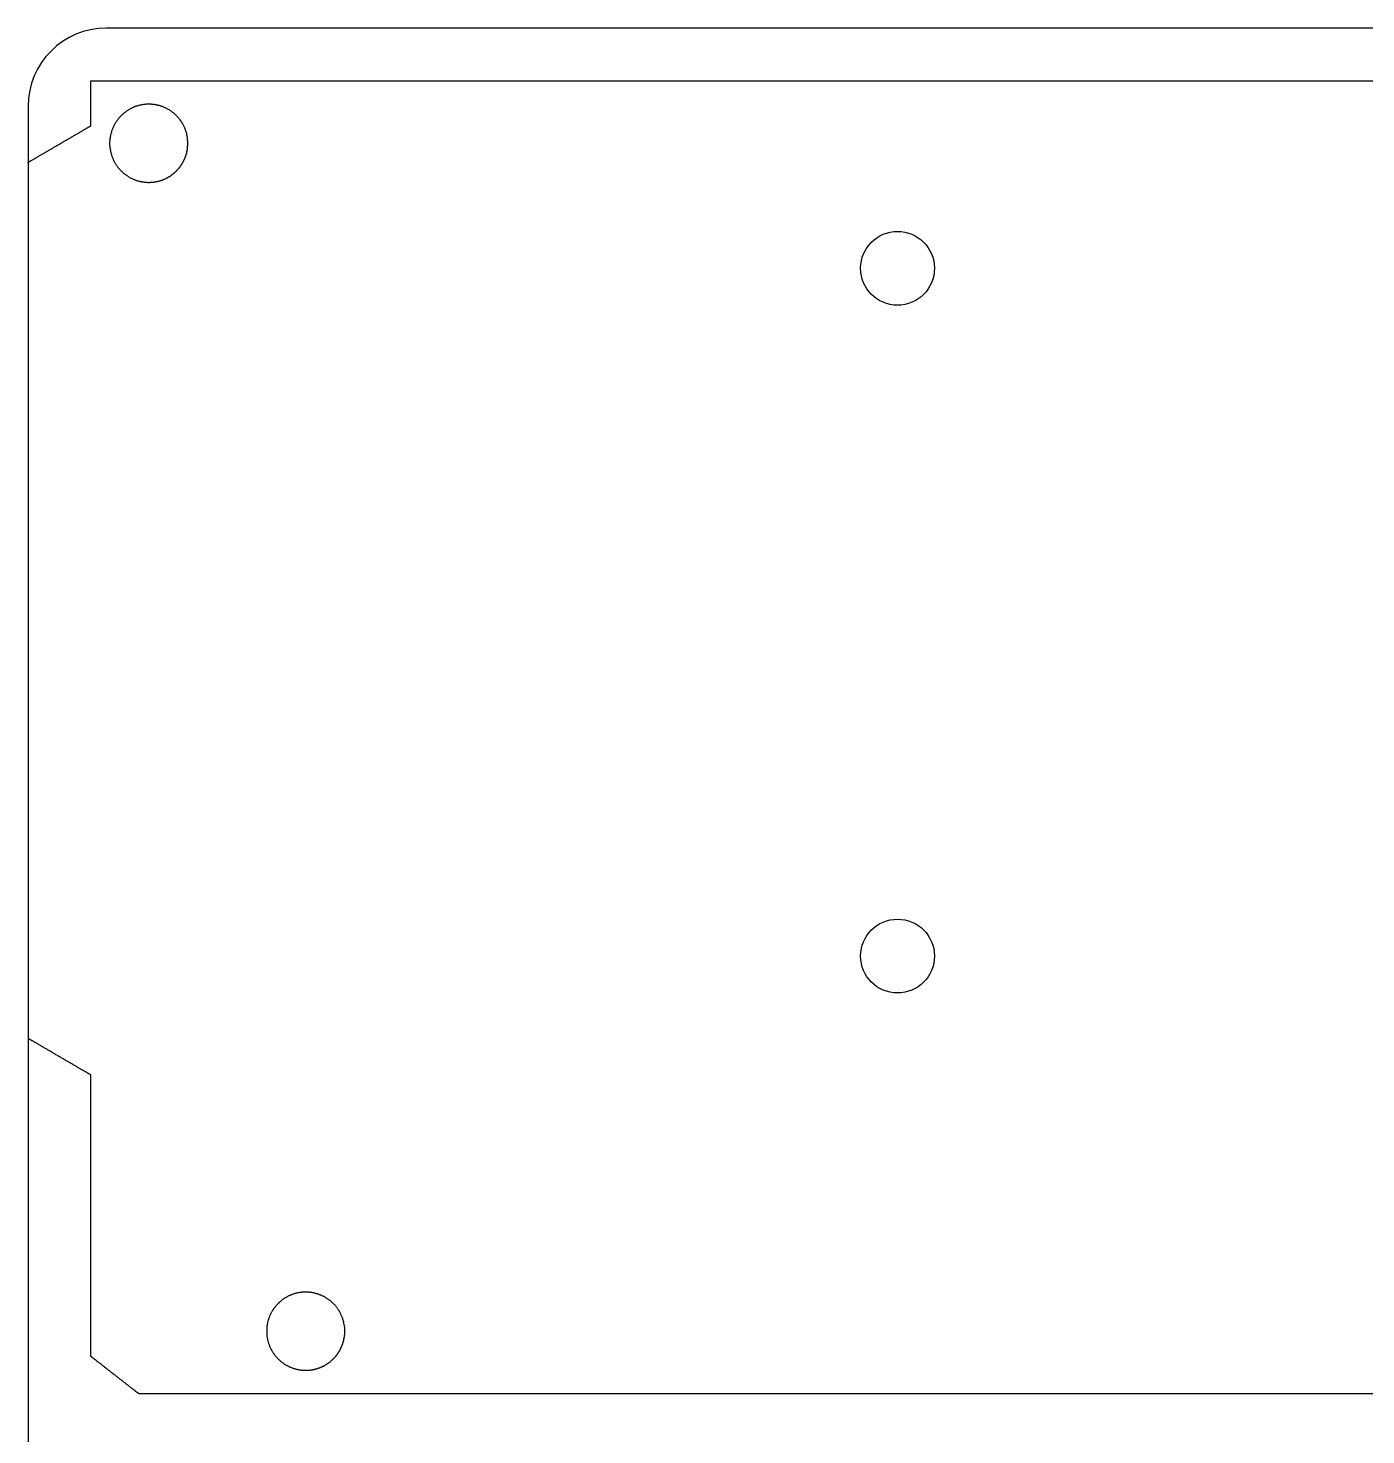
# Model space of a CAD drawing. Extents: x 1149 to 2391, y 365 to 532.
# Drawn here: x 1148.5 to 1202.9, y 423.9 to 481.1 of the extents above; entities that cross this region are included whole.
import ezdxf

# ---------------------------------------------------------------- set-up
doc = ezdxf.new("R2010")
doc.units = 0
doc.layers.get('0').update_dxf_attribs({"linetype": 'CONTINUOUS'})
doc.layers.add('LAYER_1', color=7, linetype='CONTINUOUS')

msp = doc.modelspace()

# ---------------------------------------------------------------- linework, layer by layer
at = {"color": 1}
for centre in [(1183.839, 471.311), (1183.839, 443.37)]:
    msp.add_circle(centre, 1.5, dxfattribs=at)
msp.add_arc((1151.694, 477.893), 3.175, 90, 180, dxfattribs=at)
at = {"layer": 'LAYER_1', "color": 1}
for points in [[(1203.5, 481.068, 0), (1202.38, 481.068, 0), (1201.27, 481.068, 0), (1200.15, 481.068, 0), (1199.04, 481.068, 0), (1197.93, 481.068, 0), (1196.82, 481.068, 0), (1195.72, 481.068, 0), (1194.62, 481.068, 0), (1193.52, 481.068, 0), (1192.42, 481.068, 0), (1191.34, 481.068, 0), (1190.25, 481.068, 0), (1189.18, 481.068, 0), (1188.11, 481.068, 0), (1187.04, 481.068, 0), (1185.98, 481.068, 0), (1184.93, 481.068, 0), (1183.89, 481.068, 0), (1182.86, 481.068, 0), (1181.83, 481.068, 0), (1180.82, 481.068, 0), (1179.81, 481.068, 0), (1178.82, 481.068, 0), (1177.83, 481.068, 0), (1176.86, 481.068, 0), (1175.9, 481.068, 0), (1174.94, 481.068, 0), (1174.01, 481.068, 0), (1173.08, 481.068, 0), (1172.17, 481.068, 0), (1171.27, 481.068, 0), (1170.39, 481.068, 0), (1169.52, 481.068, 0), (1168.66, 481.068, 0), (1167.82, 481.068, 0), (1167, 481.068, 0), (1166.2, 481.068, 0), (1165.41, 481.068, 0), (1164.63, 481.068, 0), (1163.88, 481.068, 0), (1163.14, 481.068, 0), (1162.42, 481.068, 0), (1161.73, 481.068, 0), (1161.05, 481.068, 0), (1160.39, 481.068, 0), (1159.75, 481.068, 0), (1159.13, 481.068, 0), (1158.53, 481.068, 0), (1157.96, 481.068, 0), (1157.41, 481.068, 0), (1156.88, 481.068, 0), (1156.37, 481.068, 0), (1155.89, 481.068, 0), (1155.43, 481.068, 0), (1154.99, 481.068, 0), (1154.58, 481.068, 0), (1154.19, 481.068, 0), (1153.84, 481.068, 0), (1153.5, 481.068, 0), (1153.2, 481.068, 0), (1152.92, 481.068, 0), (1152.66, 481.068, 0), (1152.44, 481.068, 0), (1152.25, 481.068, 0), (1152.08, 481.068, 0), (1151.94, 481.068, 0), (1151.83, 481.068, 0), (1151.76, 481.068, 0), (1151.71, 481.068, 0), (1151.69, 481.068, 0)], [(1148.52, 477.893, 0), (1148.52, 477.873, 0), (1148.52, 477.814, 0), (1148.52, 477.716, 0), (1148.52, 477.579, 0), (1148.52, 477.405, 0), (1148.52, 477.193, 0), (1148.52, 476.946, 0), (1148.52, 476.662, 0), (1148.52, 476.344, 0), (1148.52, 475.991, 0), (1148.52, 475.604, 0), (1148.52, 475.184, 0), (1148.52, 474.732, 0), (1148.52, 474.247, 0), (1148.52, 473.731, 0), (1148.52, 473.185, 0), (1148.52, 472.608, 0), (1148.52, 472.003, 0), (1148.52, 471.368, 0), (1148.52, 470.705, 0), (1148.52, 470.015, 0), (1148.52, 469.298, 0), (1148.52, 468.554, 0), (1148.52, 467.785, 0), (1148.52, 466.991, 0), (1148.52, 466.173, 0), (1148.52, 465.331, 0), (1148.52, 464.465, 0), (1148.52, 463.578, 0), (1148.52, 462.668, 0), (1148.52, 461.738, 0), (1148.52, 460.787, 0), (1148.52, 459.815, 0), (1148.52, 458.825, 0), (1148.52, 457.816, 0), (1148.52, 456.789, 0), (1148.52, 455.744, 0), (1148.52, 454.683, 0), (1148.52, 453.606, 0), (1148.52, 452.513, 0), (1148.52, 451.405, 0), (1148.52, 450.283, 0), (1148.52, 449.148, 0), (1148.52, 447.999, 0), (1148.52, 446.839, 0), (1148.52, 445.666, 0), (1148.52, 444.482, 0), (1148.52, 443.288, 0), (1148.52, 442.085, 0), (1148.52, 440.872, 0), (1148.52, 439.65, 0), (1148.52, 438.421, 0), (1148.52, 437.184, 0), (1148.52, 435.941, 0), (1148.52, 434.691, 0), (1148.52, 433.436, 0), (1148.52, 432.177, 0), (1148.52, 430.913, 0), (1148.52, 429.646, 0), (1148.52, 428.376, 0), (1148.52, 427.104, 0), (1148.52, 425.831, 0), (1148.52, 424.556, 0), (1148.52, 423.281, 0)], [(1155.01, 476.39, 0), (1155.01, 476.416, 0), (1155.01, 476.442, 0), (1155.01, 476.467, 0), (1155.01, 476.492, 0), (1155, 476.518, 0), (1155, 476.543, 0), (1155, 476.568, 0), (1155, 476.593, 0), (1154.99, 476.618, 0), (1154.99, 476.642, 0), (1154.98, 476.667, 0), (1154.98, 476.691, 0), (1154.97, 476.716, 0), (1154.97, 476.74, 0), (1154.96, 476.764, 0), (1154.96, 476.788, 0), (1154.95, 476.812, 0), (1154.95, 476.835, 0), (1154.94, 476.859, 0), (1154.93, 476.882, 0), (1154.92, 476.905, 0), (1154.91, 476.928, 0), (1154.91, 476.951, 0), (1154.9, 476.973, 0), (1154.89, 476.996, 0), (1154.88, 477.018, 0), (1154.87, 477.04, 0), (1154.86, 477.062, 0), (1154.85, 477.084, 0), (1154.84, 477.106, 0), (1154.83, 477.127, 0), (1154.82, 477.148, 0), (1154.8, 477.169, 0), (1154.79, 477.19, 0), (1154.78, 477.211, 0), (1154.77, 477.231, 0), (1154.75, 477.251, 0), (1154.74, 477.271, 0), (1154.73, 477.291, 0), (1154.71, 477.311, 0), (1154.7, 477.33, 0), (1154.69, 477.349, 0), (1154.67, 477.368, 0), (1154.66, 477.387, 0), (1154.64, 477.405, 0), (1154.63, 477.424, 0), (1154.61, 477.442, 0), (1154.59, 477.459, 0), (1154.58, 477.477, 0), (1154.56, 477.494, 0), (1154.54, 477.511, 0), (1154.53, 477.528, 0), (1154.51, 477.544, 0), (1154.49, 477.561, 0), (1154.48, 477.577, 0), (1154.46, 477.592, 0), (1154.44, 477.608, 0), (1154.42, 477.623, 0), (1154.4, 477.638, 0), (1154.38, 477.653, 0), (1154.36, 477.667, 0), (1154.35, 477.681, 0), (1154.33, 477.695, 0), (1154.31, 477.708, 0), (1154.29, 477.722, 0), (1154.27, 477.734, 0), (1154.25, 477.747, 0), (1154.22, 477.759, 0), (1154.2, 477.771, 0), (1154.18, 477.783, 0), (1154.16, 477.795, 0), (1154.14, 477.806, 0), (1154.12, 477.816, 0), (1154.1, 477.827, 0), (1154.08, 477.837, 0), (1154.05, 477.847, 0), (1154.03, 477.856, 0), (1154.01, 477.865, 0), (1153.99, 477.874, 0), (1153.96, 477.883, 0), (1153.94, 477.891, 0), (1153.92, 477.899, 0), (1153.89, 477.906, 0), (1153.87, 477.913, 0), (1153.85, 477.92, 0), (1153.82, 477.926, 0), (1153.8, 477.932, 0), (1153.78, 477.938, 0), (1153.75, 477.943, 0), (1153.73, 477.948, 0), (1153.7, 477.953, 0), (1153.68, 477.957, 0), (1153.65, 477.961, 0), (1153.63, 477.964, 0), (1153.6, 477.967, 0), (1153.58, 477.97, 0), (1153.55, 477.972, 0), (1153.53, 477.974, 0), (1153.5, 477.976, 0), (1153.48, 477.977, 0), (1153.45, 477.978, 0), (1153.43, 477.978, 0), (1153.4, 477.978, 0), (1153.37, 477.977, 0), (1153.35, 477.976, 0), (1153.32, 477.975, 0), (1153.3, 477.973, 0), (1153.27, 477.971, 0), (1153.25, 477.969, 0), (1153.22, 477.966, 0), (1153.2, 477.962, 0), (1153.17, 477.959, 0), (1153.15, 477.955, 0), (1153.12, 477.95, 0), (1153.1, 477.945, 0), (1153.08, 477.94, 0), (1153.05, 477.935, 0), (1153.03, 477.929, 0), (1153, 477.923, 0), (1152.98, 477.916, 0), (1152.96, 477.909, 0), (1152.93, 477.902, 0), (1152.91, 477.894, 0), (1152.89, 477.886, 0), (1152.86, 477.878, 0), (1152.84, 477.869, 0), (1152.82, 477.86, 0), (1152.8, 477.851, 0), (1152.78, 477.841, 0), (1152.75, 477.831, 0), (1152.73, 477.821, 0), (1152.71, 477.81, 0), (1152.69, 477.799, 0), (1152.67, 477.788, 0), (1152.65, 477.776, 0), (1152.63, 477.764, 0), (1152.6, 477.752, 0), (1152.58, 477.74, 0), (1152.56, 477.727, 0), (1152.54, 477.714, 0), (1152.52, 477.7, 0), (1152.5, 477.687, 0), (1152.48, 477.673, 0), (1152.47, 477.658, 0), (1152.45, 477.644, 0), (1152.43, 477.629, 0), (1152.41, 477.614, 0), (1152.39, 477.599, 0), (1152.37, 477.583, 0), (1152.36, 477.567, 0), (1152.34, 477.551, 0), (1152.32, 477.535, 0), (1152.3, 477.518, 0), (1152.29, 477.501, 0), (1152.27, 477.484, 0), (1152.25, 477.466, 0), (1152.24, 477.449, 0), (1152.22, 477.431, 0), (1152.21, 477.413, 0), (1152.19, 477.394, 0), (1152.18, 477.376, 0), (1152.16, 477.357, 0), (1152.15, 477.338, 0), (1152.13, 477.319, 0), (1152.12, 477.299, 0), (1152.11, 477.279, 0), (1152.09, 477.259, 0), (1152.08, 477.239, 0), (1152.07, 477.219, 0), (1152.05, 477.198, 0), (1152.04, 477.178, 0), (1152.03, 477.157, 0), (1152.02, 477.136, 0), (1152.01, 477.114, 0), (1152, 477.093, 0), (1151.99, 477.071, 0), (1151.98, 477.049, 0), (1151.97, 477.027, 0), (1151.96, 477.005, 0), (1151.95, 476.982, 0), (1151.94, 476.96, 0), (1151.93, 476.937, 0), (1151.92, 476.914, 0), (1151.91, 476.891, 0), (1151.91, 476.868, 0), (1151.9, 476.845, 0), (1151.89, 476.821, 0), (1151.89, 476.797, 0), (1151.88, 476.773, 0), (1151.87, 476.749, 0), (1151.87, 476.725, 0), (1151.86, 476.701, 0), (1151.86, 476.677, 0), (1151.85, 476.652, 0), (1151.85, 476.628, 0), (1151.85, 476.603, 0), (1151.84, 476.578, 0), (1151.84, 476.553, 0), (1151.84, 476.528, 0), (1151.84, 476.503, 0), (1151.84, 476.477, 0), (1151.83, 476.452, 0), (1151.83, 476.426, 0), (1151.83, 476.401, 0), (1151.83, 476.375, 0), (1151.83, 476.349, 0), (1151.83, 476.324, 0), (1151.84, 476.298, 0), (1151.84, 476.273, 0), (1151.84, 476.248, 0), (1151.84, 476.223, 0), (1151.84, 476.198, 0), (1151.85, 476.173, 0), (1151.85, 476.148, 0), (1151.86, 476.124, 0), (1151.86, 476.099, 0), (1151.86, 476.075, 0), (1151.87, 476.05, 0), (1151.88, 476.026, 0), (1151.88, 476.002, 0), (1151.89, 475.979, 0), (1151.89, 475.955, 0), (1151.9, 475.931, 0), (1151.91, 475.908, 0), (1151.92, 475.885, 0), (1151.92, 475.862, 0), (1151.93, 475.839, 0), (1151.94, 475.816, 0), (1151.95, 475.794, 0), (1151.96, 475.771, 0), (1151.97, 475.749, 0), (1151.98, 475.727, 0), (1151.99, 475.705, 0), (1152, 475.684, 0), (1152.01, 475.662, 0), (1152.02, 475.641, 0), (1152.03, 475.62, 0), (1152.04, 475.599, 0), (1152.06, 475.578, 0), (1152.07, 475.558, 0), (1152.08, 475.537, 0), (1152.09, 475.517, 0), (1152.11, 475.497, 0), (1152.12, 475.478, 0), (1152.14, 475.458, 0), (1152.15, 475.439, 0), (1152.16, 475.42, 0), (1152.18, 475.401, 0), (1152.19, 475.383, 0), (1152.21, 475.364, 0), (1152.22, 475.346, 0), (1152.24, 475.328, 0), (1152.26, 475.311, 0), (1152.27, 475.293, 0), (1152.29, 475.276, 0), (1152.31, 475.259, 0), (1152.32, 475.243, 0), (1152.34, 475.226, 0), (1152.36, 475.21, 0), (1152.38, 475.195, 0), (1152.39, 475.179, 0), (1152.41, 475.164, 0), (1152.43, 475.149, 0), (1152.45, 475.134, 0), (1152.47, 475.119, 0), (1152.49, 475.105, 0), (1152.51, 475.091, 0), (1152.53, 475.078, 0), (1152.55, 475.064, 0), (1152.57, 475.051, 0), (1152.59, 475.039, 0), (1152.61, 475.026, 0), (1152.63, 475.014, 0), (1152.65, 475.002, 0), (1152.67, 474.991, 0), (1152.69, 474.979, 0), (1152.71, 474.968, 0), (1152.74, 474.958, 0), (1152.76, 474.948, 0), (1152.78, 474.938, 0), (1152.8, 474.928, 0), (1152.82, 474.919, 0), (1152.85, 474.91, 0), (1152.87, 474.901, 0), (1152.89, 474.893, 0), (1152.92, 474.885, 0), (1152.94, 474.877, 0), (1152.96, 474.87, 0), (1152.99, 474.863, 0), (1153.01, 474.857, 0), (1153.03, 474.851, 0), (1153.06, 474.845, 0), (1153.08, 474.839, 0), (1153.11, 474.834, 0), (1153.13, 474.829, 0), (1153.15, 474.825, 0), (1153.18, 474.821, 0), (1153.2, 474.818, 0), (1153.23, 474.814, 0), (1153.25, 474.812, 0), (1153.28, 474.809, 0), (1153.3, 474.807, 0), (1153.33, 474.805, 0), (1153.35, 474.804, 0), (1153.38, 474.803, 0), (1153.41, 474.803, 0), (1153.43, 474.803, 0), (1153.44, 474.803, 0), (1153.45, 474.803, 0), (1153.46, 474.803, 0), (1153.48, 474.804, 0), (1153.49, 474.804, 0), (1153.5, 474.805, 0), (1153.52, 474.806, 0), (1153.53, 474.806, 0), (1153.54, 474.807, 0), (1153.55, 474.808, 0), (1153.57, 474.809, 0), (1153.58, 474.811, 0), (1153.59, 474.812, 0), (1153.6, 474.813, 0), (1153.62, 474.815, 0), (1153.63, 474.816, 0), (1153.64, 474.818, 0), (1153.65, 474.82, 0), (1153.67, 474.822, 0), (1153.68, 474.824, 0), (1153.69, 474.826, 0), (1153.7, 474.828, 0), (1153.71, 474.83, 0), (1153.73, 474.832, 0), (1153.74, 474.835, 0), (1153.75, 474.837, 0), (1153.76, 474.84, 0), (1153.78, 474.843, 0), (1153.79, 474.845, 0), (1153.8, 474.848, 0), (1153.81, 474.851, 0), (1153.82, 474.854, 0), (1153.83, 474.857, 0), (1153.85, 474.861, 0), (1153.86, 474.864, 0), (1153.87, 474.867, 0), (1153.88, 474.871, 0), (1153.89, 474.874, 0), (1153.91, 474.878, 0), (1153.92, 474.882, 0), (1153.93, 474.886, 0), (1153.94, 474.89, 0), (1153.95, 474.894, 0), (1153.96, 474.898, 0), (1153.97, 474.902, 0), (1153.99, 474.906, 0), (1154, 474.911, 0), (1154.01, 474.915, 0), (1154.02, 474.92, 0), (1154.03, 474.924, 0), (1154.04, 474.929, 0), (1154.05, 474.934, 0), (1154.06, 474.939, 0), (1154.08, 474.944, 0), (1154.09, 474.949, 0), (1154.1, 474.954, 0), (1154.11, 474.959, 0), (1154.12, 474.964, 0), (1154.13, 474.97, 0), (1154.14, 474.975, 0), (1154.15, 474.98, 0), (1154.16, 474.986, 0), (1154.17, 474.992, 0), (1154.18, 474.997, 0), (1154.19, 475.003, 0), (1154.2, 475.009, 0), (1154.21, 475.015, 0), (1154.22, 475.021, 0), (1154.24, 475.027, 0), (1154.25, 475.034, 0), (1154.26, 475.04, 0), (1154.27, 475.046, 0), (1154.28, 475.053, 0), (1154.29, 475.059, 0), (1154.3, 475.066, 0), (1154.31, 475.072, 0), (1154.32, 475.079, 0), (1154.33, 475.086, 0), (1154.34, 475.093, 0), (1154.35, 475.1, 0), (1154.35, 475.107, 0), (1154.36, 475.114, 0), (1154.37, 475.121, 0), (1154.38, 475.128, 0), (1154.39, 475.135, 0), (1154.4, 475.143, 0), (1154.41, 475.15, 0), (1154.42, 475.158, 0), (1154.43, 475.165, 0), (1154.44, 475.173, 0), (1154.45, 475.181, 0), (1154.46, 475.188, 0), (1154.47, 475.196, 0), (1154.48, 475.204, 0), (1154.48, 475.212, 0), (1154.49, 475.22, 0), (1154.5, 475.228, 0), (1154.51, 475.236, 0), (1154.52, 475.244, 0), (1154.53, 475.253, 0), (1154.54, 475.261, 0), (1154.54, 475.27, 0), (1154.55, 475.278, 0), (1154.56, 475.287, 0), (1154.57, 475.295, 0), (1154.58, 475.304, 0), (1154.59, 475.313, 0), (1154.59, 475.321, 0), (1154.6, 475.33, 0), (1154.61, 475.339, 0), (1154.62, 475.348, 0), (1154.63, 475.357, 0), (1154.63, 475.366, 0), (1154.64, 475.375, 0), (1154.65, 475.385, 0), (1154.66, 475.394, 0), (1154.66, 475.403, 0), (1154.67, 475.412, 0), (1154.68, 475.422, 0), (1154.69, 475.431, 0), (1154.69, 475.441, 0), (1154.7, 475.451, 0), (1154.71, 475.46, 0), (1154.71, 475.47, 0), (1154.72, 475.48, 0), (1154.73, 475.489, 0), (1154.73, 475.499, 0), (1154.74, 475.509, 0), (1154.75, 475.519, 0), (1154.75, 475.529, 0), (1154.76, 475.539, 0), (1154.77, 475.549, 0), (1154.77, 475.56, 0), (1154.78, 475.57, 0), (1154.79, 475.58, 0), (1154.79, 475.591, 0), (1154.8, 475.601, 0), (1154.8, 475.611, 0), (1154.81, 475.622, 0), (1154.82, 475.632, 0), (1154.82, 475.643, 0), (1154.83, 475.654, 0), (1154.83, 475.664, 0), (1154.84, 475.675, 0), (1154.84, 475.686, 0), (1154.85, 475.697, 0), (1154.85, 475.707, 0), (1154.86, 475.718, 0), (1154.86, 475.729, 0), (1154.87, 475.74, 0), (1154.87, 475.751, 0), (1154.88, 475.762, 0), (1154.88, 475.774, 0), (1154.89, 475.785, 0), (1154.89, 475.796, 0), (1154.9, 475.807, 0), (1154.9, 475.819, 0), (1154.91, 475.83, 0), (1154.91, 475.841, 0), (1154.91, 475.853, 0), (1154.92, 475.864, 0), (1154.92, 475.876, 0), (1154.93, 475.887, 0), (1154.93, 475.899, 0), (1154.93, 475.91, 0), (1154.94, 475.922, 0), (1154.94, 475.934, 0), (1154.95, 475.946, 0), (1154.95, 475.957, 0), (1154.95, 475.969, 0), (1154.95, 475.981, 0), (1154.96, 475.993, 0), (1154.96, 476.005, 0), (1154.96, 476.017, 0), (1154.97, 476.029, 0), (1154.97, 476.041, 0), (1154.97, 476.053, 0), (1154.97, 476.065, 0), (1154.98, 476.077, 0), (1154.98, 476.089, 0), (1154.98, 476.101, 0), (1154.98, 476.114, 0), (1154.99, 476.126, 0), (1154.99, 476.138, 0), (1154.99, 476.151, 0), (1154.99, 476.163, 0), (1154.99, 476.175, 0), (1155, 476.188, 0), (1155, 476.2, 0), (1155, 476.213, 0), (1155, 476.225, 0), (1155, 476.238, 0), (1155, 476.25, 0), (1155, 476.263, 0), (1155, 476.276, 0), (1155.01, 476.288, 0), (1155.01, 476.301, 0), (1155.01, 476.314, 0), (1155.01, 476.326, 0), (1155.01, 476.339, 0), (1155.01, 476.352, 0), (1155.01, 476.365, 0), (1155.01, 476.377, 0), (1155.01, 476.39, 0)], [(1161.38, 428.13, 0), (1161.38, 428.156, 0), (1161.38, 428.182, 0), (1161.38, 428.207, 0), (1161.38, 428.233, 0), (1161.38, 428.258, 0), (1161.38, 428.283, 0), (1161.37, 428.308, 0), (1161.37, 428.333, 0), (1161.37, 428.358, 0), (1161.36, 428.382, 0), (1161.36, 428.407, 0), (1161.35, 428.431, 0), (1161.35, 428.456, 0), (1161.34, 428.48, 0), (1161.34, 428.504, 0), (1161.33, 428.528, 0), (1161.33, 428.552, 0), (1161.32, 428.575, 0), (1161.31, 428.599, 0), (1161.31, 428.622, 0), (1161.3, 428.645, 0), (1161.29, 428.668, 0), (1161.28, 428.691, 0), (1161.27, 428.714, 0), (1161.26, 428.736, 0), (1161.25, 428.758, 0), (1161.24, 428.78, 0), (1161.23, 428.802, 0), (1161.22, 428.824, 0), (1161.21, 428.846, 0), (1161.2, 428.867, 0), (1161.19, 428.888, 0), (1161.18, 428.909, 0), (1161.17, 428.93, 0), (1161.16, 428.951, 0), (1161.14, 428.971, 0), (1161.13, 428.991, 0), (1161.12, 429.011, 0), (1161.1, 429.031, 0), (1161.09, 429.051, 0), (1161.08, 429.07, 0), (1161.06, 429.089, 0), (1161.05, 429.108, 0), (1161.03, 429.127, 0), (1161.02, 429.145, 0), (1161, 429.164, 0), (1160.99, 429.182, 0), (1160.97, 429.199, 0), (1160.95, 429.217, 0), (1160.94, 429.234, 0), (1160.92, 429.251, 0), (1160.9, 429.268, 0), (1160.89, 429.284, 0), (1160.87, 429.301, 0), (1160.85, 429.317, 0), (1160.83, 429.332, 0), (1160.81, 429.348, 0), (1160.8, 429.363, 0), (1160.78, 429.378, 0), (1160.76, 429.393, 0), (1160.74, 429.407, 0), (1160.72, 429.421, 0), (1160.7, 429.435, 0), (1160.68, 429.448, 0), (1160.66, 429.462, 0), (1160.64, 429.475, 0), (1160.62, 429.487, 0), (1160.6, 429.5, 0), (1160.58, 429.512, 0), (1160.56, 429.523, 0), (1160.54, 429.535, 0), (1160.52, 429.546, 0), (1160.49, 429.557, 0), (1160.47, 429.567, 0), (1160.45, 429.577, 0), (1160.43, 429.587, 0), (1160.41, 429.596, 0), (1160.38, 429.606, 0), (1160.36, 429.614, 0), (1160.34, 429.623, 0), (1160.32, 429.631, 0), (1160.29, 429.639, 0), (1160.27, 429.646, 0), (1160.25, 429.653, 0), (1160.22, 429.66, 0), (1160.2, 429.667, 0), (1160.17, 429.673, 0), (1160.15, 429.678, 0), (1160.13, 429.684, 0), (1160.1, 429.688, 0), (1160.08, 429.693, 0), (1160.05, 429.697, 0), (1160.03, 429.701, 0), (1160, 429.704, 0), (1159.98, 429.708, 0), (1159.95, 429.71, 0), (1159.93, 429.712, 0), (1159.9, 429.714, 0), (1159.88, 429.716, 0), (1159.85, 429.717, 0), (1159.83, 429.718, 0), (1159.8, 429.718, 0), (1159.78, 429.718, 0), (1159.75, 429.717, 0), (1159.72, 429.716, 0), (1159.7, 429.715, 0), (1159.67, 429.713, 0), (1159.65, 429.711, 0), (1159.62, 429.709, 0), (1159.6, 429.706, 0), (1159.57, 429.702, 0), (1159.55, 429.699, 0), (1159.52, 429.695, 0), (1159.5, 429.69, 0), (1159.48, 429.686, 0), (1159.45, 429.68, 0), (1159.43, 429.675, 0), (1159.4, 429.669, 0), (1159.38, 429.663, 0), (1159.36, 429.656, 0), (1159.33, 429.649, 0), (1159.31, 429.642, 0), (1159.29, 429.634, 0), (1159.26, 429.626, 0), (1159.24, 429.618, 0), (1159.22, 429.609, 0), (1159.19, 429.6, 0), (1159.17, 429.591, 0), (1159.15, 429.581, 0), (1159.13, 429.571, 0), (1159.11, 429.561, 0), (1159.08, 429.55, 0), (1159.06, 429.539, 0), (1159.04, 429.528, 0), (1159.02, 429.516, 0), (1159, 429.504, 0), (1158.98, 429.492, 0), (1158.96, 429.48, 0), (1158.94, 429.467, 0), (1158.92, 429.454, 0), (1158.9, 429.44, 0), (1158.88, 429.427, 0), (1158.86, 429.413, 0), (1158.84, 429.398, 0), (1158.82, 429.384, 0), (1158.8, 429.369, 0), (1158.78, 429.354, 0), (1158.77, 429.339, 0), (1158.75, 429.323, 0), (1158.73, 429.307, 0), (1158.71, 429.291, 0), (1158.7, 429.275, 0), (1158.68, 429.258, 0), (1158.66, 429.241, 0), (1158.65, 429.224, 0), (1158.63, 429.206, 0), (1158.61, 429.189, 0), (1158.6, 429.171, 0), (1158.58, 429.153, 0), (1158.57, 429.134, 0), (1158.55, 429.116, 0), (1158.54, 429.097, 0), (1158.52, 429.078, 0), (1158.51, 429.059, 0), (1158.49, 429.039, 0), (1158.48, 429.019, 0), (1158.47, 429, 0), (1158.45, 428.979, 0), (1158.44, 428.959, 0), (1158.43, 428.938, 0), (1158.42, 428.918, 0), (1158.41, 428.897, 0), (1158.39, 428.876, 0), (1158.38, 428.854, 0), (1158.37, 428.833, 0), (1158.36, 428.811, 0), (1158.35, 428.789, 0), (1158.34, 428.767, 0), (1158.33, 428.745, 0), (1158.32, 428.723, 0), (1158.31, 428.7, 0), (1158.31, 428.677, 0), (1158.3, 428.654, 0), (1158.29, 428.631, 0), (1158.28, 428.608, 0), (1158.27, 428.585, 0), (1158.27, 428.561, 0), (1158.26, 428.537, 0), (1158.25, 428.514, 0), (1158.25, 428.49, 0), (1158.24, 428.465, 0), (1158.24, 428.441, 0), (1158.23, 428.417, 0), (1158.23, 428.392, 0), (1158.23, 428.368, 0), (1158.22, 428.343, 0), (1158.22, 428.318, 0), (1158.22, 428.293, 0), (1158.21, 428.268, 0), (1158.21, 428.243, 0), (1158.21, 428.217, 0), (1158.21, 428.192, 0), (1158.21, 428.166, 0), (1158.21, 428.141, 0), (1158.21, 428.115, 0), (1158.21, 428.089, 0), (1158.21, 428.064, 0), (1158.21, 428.038, 0), (1158.21, 428.013, 0), (1158.21, 427.988, 0), (1158.22, 427.963, 0), (1158.22, 427.938, 0), (1158.22, 427.913, 0), (1158.23, 427.888, 0), (1158.23, 427.864, 0), (1158.24, 427.839, 0), (1158.24, 427.815, 0), (1158.24, 427.791, 0), (1158.25, 427.766, 0), (1158.26, 427.742, 0), (1158.26, 427.719, 0), (1158.27, 427.695, 0), (1158.28, 427.672, 0), (1158.28, 427.648, 0), (1158.29, 427.625, 0), (1158.3, 427.602, 0), (1158.31, 427.579, 0), (1158.32, 427.556, 0), (1158.32, 427.534, 0), (1158.33, 427.511, 0), (1158.34, 427.489, 0), (1158.35, 427.467, 0), (1158.36, 427.445, 0), (1158.37, 427.424, 0), (1158.38, 427.402, 0), (1158.4, 427.381, 0), (1158.41, 427.36, 0), (1158.42, 427.339, 0), (1158.43, 427.318, 0), (1158.44, 427.298, 0), (1158.46, 427.277, 0), (1158.47, 427.257, 0), (1158.48, 427.237, 0), (1158.5, 427.218, 0), (1158.51, 427.198, 0), (1158.52, 427.179, 0), (1158.54, 427.16, 0), (1158.55, 427.141, 0), (1158.57, 427.123, 0), (1158.58, 427.104, 0), (1158.6, 427.086, 0), (1158.62, 427.068, 0), (1158.63, 427.051, 0), (1158.65, 427.033, 0), (1158.66, 427.016, 0), (1158.68, 427, 0), (1158.7, 426.983, 0), (1158.72, 426.967, 0), (1158.73, 426.95, 0), (1158.75, 426.935, 0), (1158.77, 426.919, 0), (1158.79, 426.904, 0), (1158.81, 426.889, 0), (1158.83, 426.874, 0), (1158.84, 426.859, 0), (1158.86, 426.845, 0), (1158.88, 426.831, 0), (1158.9, 426.818, 0), (1158.92, 426.804, 0), (1158.94, 426.791, 0), (1158.96, 426.779, 0), (1158.98, 426.766, 0), (1159, 426.754, 0), (1159.03, 426.742, 0), (1159.05, 426.731, 0), (1159.07, 426.719, 0), (1159.09, 426.709, 0), (1159.11, 426.698, 0), (1159.13, 426.688, 0), (1159.15, 426.678, 0), (1159.18, 426.668, 0), (1159.2, 426.659, 0), (1159.22, 426.65, 0), (1159.24, 426.641, 0), (1159.27, 426.633, 0), (1159.29, 426.625, 0), (1159.31, 426.618, 0), (1159.34, 426.61, 0), (1159.36, 426.603, 0), (1159.38, 426.597, 0), (1159.41, 426.591, 0), (1159.43, 426.585, 0), (1159.46, 426.579, 0), (1159.48, 426.574, 0), (1159.5, 426.57, 0), (1159.53, 426.565, 0), (1159.55, 426.561, 0), (1159.58, 426.558, 0), (1159.6, 426.554, 0), (1159.63, 426.552, 0), (1159.65, 426.549, 0), (1159.68, 426.547, 0), (1159.7, 426.546, 0), (1159.73, 426.544, 0), (1159.75, 426.543, 0), (1159.78, 426.543, 0), (1159.8, 426.543, 0), (1159.81, 426.543, 0), (1159.83, 426.543, 0), (1159.84, 426.544, 0), (1159.85, 426.544, 0), (1159.86, 426.544, 0), (1159.88, 426.545, 0), (1159.89, 426.546, 0), (1159.9, 426.546, 0), (1159.92, 426.547, 0), (1159.93, 426.548, 0), (1159.94, 426.549, 0), (1159.95, 426.551, 0), (1159.97, 426.552, 0), (1159.98, 426.553, 0), (1159.99, 426.555, 0), (1160, 426.556, 0), (1160.02, 426.558, 0), (1160.03, 426.56, 0), (1160.04, 426.562, 0), (1160.05, 426.564, 0), (1160.07, 426.566, 0), (1160.08, 426.568, 0), (1160.09, 426.57, 0), (1160.1, 426.572, 0), (1160.11, 426.575, 0), (1160.13, 426.577, 0), (1160.14, 426.58, 0), (1160.15, 426.583, 0), (1160.16, 426.585, 0), (1160.17, 426.588, 0), (1160.19, 426.591, 0), (1160.2, 426.594, 0), (1160.21, 426.597, 0), (1160.22, 426.601, 0), (1160.23, 426.604, 0), (1160.25, 426.607, 0), (1160.26, 426.611, 0), (1160.27, 426.615, 0), (1160.28, 426.618, 0), (1160.29, 426.622, 0), (1160.3, 426.626, 0), (1160.32, 426.63, 0), (1160.33, 426.634, 0), (1160.34, 426.638, 0), (1160.35, 426.642, 0), (1160.36, 426.646, 0), (1160.37, 426.651, 0), (1160.38, 426.655, 0), (1160.39, 426.66, 0), (1160.41, 426.664, 0), (1160.42, 426.669, 0), (1160.43, 426.674, 0), (1160.44, 426.679, 0), (1160.45, 426.684, 0), (1160.46, 426.689, 0), (1160.47, 426.694, 0), (1160.48, 426.699, 0), (1160.49, 426.704, 0), (1160.5, 426.71, 0), (1160.52, 426.715, 0), (1160.53, 426.721, 0), (1160.54, 426.726, 0), (1160.55, 426.732, 0), (1160.56, 426.738, 0), (1160.57, 426.743, 0), (1160.58, 426.749, 0), (1160.59, 426.755, 0), (1160.6, 426.761, 0), (1160.61, 426.767, 0), (1160.62, 426.774, 0), (1160.63, 426.78, 0), (1160.64, 426.786, 0), (1160.65, 426.793, 0), (1160.66, 426.799, 0), (1160.67, 426.806, 0), (1160.68, 426.812, 0), (1160.69, 426.819, 0), (1160.7, 426.826, 0), (1160.71, 426.833, 0), (1160.72, 426.84, 0), (1160.73, 426.847, 0), (1160.74, 426.854, 0), (1160.75, 426.861, 0), (1160.76, 426.868, 0), (1160.77, 426.875, 0), (1160.78, 426.883, 0), (1160.79, 426.89, 0), (1160.8, 426.898, 0), (1160.81, 426.905, 0), (1160.81, 426.913, 0), (1160.82, 426.921, 0), (1160.83, 426.928, 0), (1160.84, 426.936, 0), (1160.85, 426.944, 0), (1160.86, 426.952, 0), (1160.87, 426.96, 0), (1160.88, 426.968, 0), (1160.89, 426.976, 0), (1160.89, 426.985, 0), (1160.9, 426.993, 0), (1160.91, 427.001, 0), (1160.92, 427.01, 0), (1160.93, 427.018, 0), (1160.94, 427.027, 0), (1160.95, 427.035, 0), (1160.95, 427.044, 0), (1160.96, 427.053, 0), (1160.97, 427.061, 0), (1160.98, 427.07, 0), (1160.99, 427.079, 0), (1160.99, 427.088, 0), (1161, 427.097, 0), (1161.01, 427.106, 0), (1161.02, 427.115, 0), (1161.02, 427.125, 0), (1161.03, 427.134, 0), (1161.04, 427.143, 0), (1161.05, 427.153, 0), (1161.05, 427.162, 0), (1161.06, 427.171, 0), (1161.07, 427.181, 0), (1161.08, 427.191, 0), (1161.08, 427.2, 0), (1161.09, 427.21, 0), (1161.1, 427.22, 0), (1161.1, 427.23, 0), (1161.11, 427.239, 0), (1161.12, 427.249, 0), (1161.12, 427.259, 0), (1161.13, 427.269, 0), (1161.14, 427.279, 0), (1161.14, 427.29, 0), (1161.15, 427.3, 0), (1161.16, 427.31, 0), (1161.16, 427.32, 0), (1161.17, 427.331, 0), (1161.17, 427.341, 0), (1161.18, 427.351, 0), (1161.19, 427.362, 0), (1161.19, 427.372, 0), (1161.2, 427.383, 0), (1161.2, 427.394, 0), (1161.21, 427.404, 0), (1161.21, 427.415, 0), (1161.22, 427.426, 0), (1161.22, 427.437, 0), (1161.23, 427.447, 0), (1161.23, 427.458, 0), (1161.24, 427.469, 0), (1161.24, 427.48, 0), (1161.25, 427.491, 0), (1161.25, 427.502, 0), (1161.26, 427.514, 0), (1161.26, 427.525, 0), (1161.27, 427.536, 0), (1161.27, 427.547, 0), (1161.28, 427.559, 0), (1161.28, 427.57, 0), (1161.29, 427.581, 0), (1161.29, 427.593, 0), (1161.29, 427.604, 0), (1161.3, 427.616, 0), (1161.3, 427.627, 0), (1161.31, 427.639, 0), (1161.31, 427.65, 0), (1161.31, 427.662, 0), (1161.32, 427.674, 0), (1161.32, 427.686, 0), (1161.32, 427.697, 0), (1161.33, 427.709, 0), (1161.33, 427.721, 0), (1161.33, 427.733, 0), (1161.34, 427.745, 0), (1161.34, 427.757, 0), (1161.34, 427.769, 0), (1161.34, 427.781, 0), (1161.35, 427.793, 0), (1161.35, 427.805, 0), (1161.35, 427.817, 0), (1161.35, 427.829, 0), (1161.36, 427.842, 0), (1161.36, 427.854, 0), (1161.36, 427.866, 0), (1161.36, 427.878, 0), (1161.37, 427.891, 0), (1161.37, 427.903, 0), (1161.37, 427.915, 0), (1161.37, 427.928, 0), (1161.37, 427.94, 0), (1161.37, 427.953, 0), (1161.37, 427.965, 0), (1161.38, 427.978, 0), (1161.38, 427.99, 0), (1161.38, 428.003, 0), (1161.38, 428.016, 0), (1161.38, 428.028, 0), (1161.38, 428.041, 0), (1161.38, 428.054, 0), (1161.38, 428.066, 0), (1161.38, 428.079, 0), (1161.38, 428.092, 0), (1161.38, 428.105, 0), (1161.38, 428.118, 0), (1161.38, 428.13, 0)]]:
    msp.add_polyline3d(points, dxfattribs=at)
at = {"layer": 'LAYER_1', "color": 5}
for points in [[(1151.06, 477.097, 0), (1151.06, 477.097, 0), (1151.06, 477.098, 0), (1151.06, 477.1, 0), (1151.06, 477.102, 0), (1151.06, 477.105, 0), (1151.06, 477.108, 0), (1151.06, 477.113, 0), (1151.06, 477.117, 0), (1151.06, 477.123, 0), (1151.06, 477.129, 0), (1151.06, 477.135, 0), (1151.06, 477.143, 0), (1151.06, 477.15, 0), (1151.06, 477.158, 0), (1151.06, 477.167, 0), (1151.06, 477.177, 0), (1151.06, 477.186, 0), (1151.06, 477.197, 0), (1151.06, 477.207, 0), (1151.06, 477.219, 0), (1151.06, 477.23, 0), (1151.06, 477.243, 0), (1151.06, 477.255, 0), (1151.06, 477.268, 0), (1151.06, 477.282, 0), (1151.06, 477.296, 0), (1151.06, 477.31, 0), (1151.06, 477.325, 0), (1151.06, 477.34, 0), (1151.06, 477.355, 0), (1151.06, 477.371, 0), (1151.06, 477.387, 0), (1151.06, 477.404, 0), (1151.06, 477.42, 0), (1151.06, 477.438, 0), (1151.06, 477.455, 0), (1151.06, 477.473, 0), (1151.06, 477.491, 0), (1151.06, 477.509, 0), (1151.06, 477.528, 0), (1151.06, 477.546, 0), (1151.06, 477.566, 0), (1151.06, 477.585, 0), (1151.06, 477.604, 0), (1151.06, 477.624, 0), (1151.06, 477.644, 0), (1151.06, 477.664, 0), (1151.06, 477.684, 0), (1151.06, 477.705, 0), (1151.06, 477.725, 0), (1151.06, 477.746, 0), (1151.06, 477.767, 0), (1151.06, 477.788, 0), (1151.06, 477.809, 0), (1151.06, 477.83, 0), (1151.06, 477.852, 0), (1151.06, 477.873, 0), (1151.06, 477.895, 0), (1151.06, 477.916, 0), (1151.06, 477.938, 0), (1151.06, 477.959, 0), (1151.06, 477.981, 0), (1151.06, 478.003, 0), (1151.06, 478.024, 0), (1151.06, 478.046, 0), (1151.06, 478.068, 0), (1151.06, 478.089, 0), (1151.06, 478.111, 0), (1151.06, 478.132, 0), (1151.06, 478.154, 0), (1151.06, 478.175, 0), (1151.06, 478.196, 0), (1151.06, 478.218, 0), (1151.06, 478.239, 0), (1151.06, 478.26, 0), (1151.06, 478.281, 0), (1151.06, 478.301, 0), (1151.06, 478.322, 0), (1151.06, 478.342, 0), (1151.06, 478.363, 0), (1151.06, 478.383, 0), (1151.06, 478.403, 0), (1151.06, 478.422, 0), (1151.06, 478.442, 0), (1151.06, 478.461, 0), (1151.06, 478.48, 0), (1151.06, 478.499, 0), (1151.06, 478.518, 0), (1151.06, 478.536, 0), (1151.06, 478.554, 0), (1151.06, 478.572, 0), (1151.06, 478.589, 0), (1151.06, 478.606, 0), (1151.06, 478.623, 0), (1151.06, 478.64, 0), (1151.06, 478.656, 0), (1151.06, 478.672, 0), (1151.06, 478.687, 0), (1151.06, 478.702, 0), (1151.06, 478.717, 0), (1151.06, 478.731, 0), (1151.06, 478.745, 0), (1151.06, 478.759, 0), (1151.06, 478.772, 0), (1151.06, 478.784, 0), (1151.06, 478.796, 0), (1151.06, 478.808, 0), (1151.06, 478.819, 0), (1151.06, 478.83, 0), (1151.06, 478.841, 0), (1151.06, 478.85, 0), (1151.06, 478.86, 0), (1151.06, 478.868, 0), (1151.06, 478.877, 0), (1151.06, 478.884, 0), (1151.06, 478.891, 0), (1151.06, 478.898, 0), (1151.06, 478.904, 0), (1151.06, 478.909, 0), (1151.06, 478.914, 0), (1151.06, 478.918, 0), (1151.06, 478.922, 0), (1151.06, 478.925, 0), (1151.06, 478.927, 0), (1151.06, 478.929, 0), (1151.06, 478.93, 0), (1151.06, 478.93, 0)], [(1151.06, 478.93, 0), (1151.08, 478.93, 0), (1151.13, 478.93, 0), (1151.22, 478.93, 0), (1151.35, 478.93, 0), (1151.51, 478.93, 0), (1151.7, 478.93, 0), (1151.93, 478.93, 0), (1152.19, 478.93, 0), (1152.48, 478.93, 0), (1152.81, 478.93, 0), (1153.16, 478.93, 0), (1153.55, 478.93, 0), (1153.96, 478.93, 0), (1154.41, 478.93, 0), (1154.88, 478.93, 0), (1155.39, 478.93, 0), (1155.92, 478.93, 0), (1156.47, 478.93, 0), (1157.06, 478.93, 0), (1157.67, 478.93, 0), (1158.3, 478.93, 0), (1158.96, 478.93, 0), (1159.64, 478.93, 0), (1160.35, 478.93, 0), (1161.08, 478.93, 0), (1161.83, 478.93, 0), (1162.61, 478.93, 0), (1163.4, 478.93, 0), (1164.22, 478.93, 0), (1165.05, 478.93, 0), (1165.91, 478.93, 0), (1166.78, 478.93, 0), (1167.68, 478.93, 0), (1168.59, 478.93, 0), (1169.51, 478.93, 0), (1170.46, 478.93, 0), (1171.42, 478.93, 0), (1172.39, 478.93, 0), (1173.38, 478.93, 0), (1174.39, 478.93, 0), (1175.41, 478.93, 0), (1176.44, 478.93, 0), (1177.48, 478.93, 0), (1178.54, 478.93, 0), (1179.6, 478.93, 0), (1180.68, 478.93, 0), (1181.77, 478.93, 0), (1182.87, 478.93, 0), (1183.97, 478.93, 0), (1185.09, 478.93, 0), (1186.21, 478.93, 0), (1187.34, 478.93, 0), (1188.48, 478.93, 0), (1189.62, 478.93, 0), (1190.77, 478.93, 0), (1191.92, 478.93, 0), (1193.08, 478.93, 0), (1194.24, 478.93, 0), (1195.41, 478.93, 0), (1196.57, 478.93, 0), (1197.74, 478.93, 0), (1198.91, 478.93, 0), (1200.09, 478.93, 0), (1201.26, 478.93, 0), (1202.43, 478.93, 0), (1203.6, 478.93, 0)], [(1148.52, 475.616, 0), (1148.52, 475.616, 0), (1148.52, 475.617, 0), (1148.52, 475.618, 0), (1148.53, 475.62, 0), (1148.53, 475.622, 0), (1148.54, 475.625, 0), (1148.54, 475.629, 0), (1148.55, 475.633, 0), (1148.56, 475.637, 0), (1148.56, 475.642, 0), (1148.57, 475.647, 0), (1148.58, 475.653, 0), (1148.59, 475.659, 0), (1148.6, 475.666, 0), (1148.62, 475.673, 0), (1148.63, 475.68, 0), (1148.64, 475.688, 0), (1148.66, 475.697, 0), (1148.67, 475.705, 0), (1148.69, 475.714, 0), (1148.7, 475.724, 0), (1148.72, 475.734, 0), (1148.74, 475.744, 0), (1148.76, 475.754, 0), (1148.78, 475.765, 0), (1148.79, 475.777, 0), (1148.81, 475.788, 0), (1148.83, 475.8, 0), (1148.86, 475.812, 0), (1148.88, 475.825, 0), (1148.9, 475.837, 0), (1148.92, 475.85, 0), (1148.94, 475.864, 0), (1148.97, 475.877, 0), (1148.99, 475.891, 0), (1149.02, 475.905, 0), (1149.04, 475.92, 0), (1149.06, 475.934, 0), (1149.09, 475.949, 0), (1149.12, 475.964, 0), (1149.14, 475.979, 0), (1149.17, 475.995, 0), (1149.2, 476.01, 0), (1149.22, 476.026, 0), (1149.25, 476.042, 0), (1149.28, 476.058, 0), (1149.3, 476.074, 0), (1149.33, 476.09, 0), (1149.36, 476.107, 0), (1149.39, 476.124, 0), (1149.42, 476.14, 0), (1149.45, 476.157, 0), (1149.48, 476.174, 0), (1149.51, 476.191, 0), (1149.54, 476.208, 0), (1149.56, 476.226, 0), (1149.59, 476.243, 0), (1149.62, 476.26, 0), (1149.65, 476.278, 0), (1149.68, 476.295, 0), (1149.71, 476.313, 0), (1149.74, 476.33, 0), (1149.77, 476.347, 0), (1149.8, 476.365, 0), (1149.83, 476.382, 0), (1149.86, 476.4, 0), (1149.89, 476.417, 0), (1149.92, 476.435, 0), (1149.95, 476.452, 0), (1149.98, 476.47, 0), (1150.01, 476.487, 0), (1150.04, 476.504, 0), (1150.07, 476.521, 0), (1150.1, 476.538, 0), (1150.13, 476.555, 0), (1150.16, 476.572, 0), (1150.19, 476.589, 0), (1150.22, 476.605, 0), (1150.24, 476.622, 0), (1150.27, 476.638, 0), (1150.3, 476.655, 0), (1150.33, 476.671, 0), (1150.36, 476.687, 0), (1150.38, 476.702, 0), (1150.41, 476.718, 0), (1150.44, 476.733, 0), (1150.46, 476.749, 0), (1150.49, 476.764, 0), (1150.51, 476.778, 0), (1150.54, 476.793, 0), (1150.56, 476.807, 0), (1150.59, 476.821, 0), (1150.61, 476.835, 0), (1150.63, 476.849, 0), (1150.66, 476.862, 0), (1150.68, 476.875, 0), (1150.7, 476.888, 0), (1150.72, 476.9, 0), (1150.74, 476.912, 0), (1150.76, 476.924, 0), (1150.78, 476.936, 0), (1150.8, 476.947, 0), (1150.82, 476.958, 0), (1150.84, 476.969, 0), (1150.86, 476.979, 0), (1150.87, 476.989, 0), (1150.89, 476.998, 0), (1150.9, 477.007, 0), (1150.92, 477.016, 0), (1150.93, 477.024, 0), (1150.95, 477.032, 0), (1150.96, 477.04, 0), (1150.97, 477.047, 0), (1150.98, 477.053, 0), (1150.99, 477.06, 0), (1151, 477.065, 0), (1151.01, 477.071, 0), (1151.02, 477.075, 0), (1151.03, 477.08, 0), (1151.04, 477.084, 0), (1151.04, 477.087, 0), (1151.05, 477.09, 0), (1151.05, 477.092, 0), (1151.05, 477.094, 0), (1151.06, 477.096, 0), (1151.06, 477.096, 0), (1151.06, 477.097, 0)], [(1151.06, 438.544, 0), (1151.06, 438.545, 0), (1151.06, 438.546, 0), (1151.05, 438.547, 0), (1151.05, 438.549, 0), (1151.05, 438.551, 0), (1151.04, 438.554, 0), (1151.04, 438.557, 0), (1151.03, 438.561, 0), (1151.02, 438.566, 0), (1151.01, 438.571, 0), (1151, 438.576, 0), (1150.99, 438.582, 0), (1150.98, 438.588, 0), (1150.97, 438.594, 0), (1150.96, 438.602, 0), (1150.95, 438.609, 0), (1150.93, 438.617, 0), (1150.92, 438.625, 0), (1150.9, 438.634, 0), (1150.89, 438.643, 0), (1150.87, 438.652, 0), (1150.86, 438.662, 0), (1150.84, 438.673, 0), (1150.82, 438.683, 0), (1150.8, 438.694, 0), (1150.78, 438.705, 0), (1150.76, 438.717, 0), (1150.74, 438.729, 0), (1150.72, 438.741, 0), (1150.7, 438.753, 0), (1150.68, 438.766, 0), (1150.66, 438.779, 0), (1150.63, 438.792, 0), (1150.61, 438.806, 0), (1150.59, 438.82, 0), (1150.56, 438.834, 0), (1150.54, 438.848, 0), (1150.51, 438.863, 0), (1150.49, 438.878, 0), (1150.46, 438.893, 0), (1150.44, 438.908, 0), (1150.41, 438.923, 0), (1150.38, 438.939, 0), (1150.35, 438.954, 0), (1150.33, 438.97, 0), (1150.3, 438.986, 0), (1150.27, 439.003, 0), (1150.24, 439.019, 0), (1150.22, 439.036, 0), (1150.19, 439.052, 0), (1150.16, 439.069, 0), (1150.13, 439.086, 0), (1150.1, 439.103, 0), (1150.07, 439.12, 0), (1150.04, 439.137, 0), (1150.01, 439.154, 0), (1149.98, 439.171, 0), (1149.95, 439.189, 0), (1149.92, 439.206, 0), (1149.89, 439.224, 0), (1149.86, 439.241, 0), (1149.83, 439.258, 0), (1149.8, 439.276, 0), (1149.77, 439.293, 0), (1149.74, 439.311, 0), (1149.71, 439.328, 0), (1149.68, 439.346, 0), (1149.65, 439.363, 0), (1149.62, 439.381, 0), (1149.59, 439.398, 0), (1149.56, 439.415, 0), (1149.54, 439.432, 0), (1149.51, 439.45, 0), (1149.48, 439.467, 0), (1149.45, 439.484, 0), (1149.42, 439.5, 0), (1149.39, 439.517, 0), (1149.36, 439.534, 0), (1149.33, 439.55, 0), (1149.3, 439.567, 0), (1149.28, 439.583, 0), (1149.25, 439.599, 0), (1149.22, 439.615, 0), (1149.19, 439.631, 0), (1149.17, 439.646, 0), (1149.14, 439.662, 0), (1149.12, 439.677, 0), (1149.09, 439.692, 0), (1149.06, 439.707, 0), (1149.04, 439.721, 0), (1149.02, 439.736, 0), (1148.99, 439.75, 0), (1148.97, 439.763, 0), (1148.94, 439.777, 0), (1148.92, 439.79, 0), (1148.9, 439.803, 0), (1148.88, 439.816, 0), (1148.86, 439.829, 0), (1148.83, 439.841, 0), (1148.81, 439.853, 0), (1148.79, 439.864, 0), (1148.78, 439.875, 0), (1148.76, 439.886, 0), (1148.74, 439.897, 0), (1148.72, 439.907, 0), (1148.7, 439.917, 0), (1148.69, 439.926, 0), (1148.67, 439.936, 0), (1148.66, 439.944, 0), (1148.64, 439.953, 0), (1148.63, 439.96, 0), (1148.62, 439.968, 0), (1148.6, 439.975, 0), (1148.59, 439.982, 0), (1148.58, 439.988, 0), (1148.57, 439.994, 0), (1148.56, 439.999, 0), (1148.56, 440.004, 0), (1148.55, 440.008, 0), (1148.54, 440.012, 0), (1148.54, 440.015, 0), (1148.53, 440.018, 0), (1148.53, 440.021, 0), (1148.52, 440.023, 0), (1148.52, 440.024, 0), (1148.52, 440.025, 0), (1148.52, 440.025, 0)], [(1151.06, 427.114, 0), (1151.06, 427.117, 0), (1151.06, 427.123, 0), (1151.06, 427.133, 0), (1151.06, 427.148, 0), (1151.06, 427.166, 0), (1151.06, 427.189, 0), (1151.06, 427.215, 0), (1151.06, 427.245, 0), (1151.06, 427.278, 0), (1151.06, 427.316, 0), (1151.06, 427.357, 0), (1151.06, 427.401, 0), (1151.06, 427.449, 0), (1151.06, 427.5, 0), (1151.06, 427.555, 0), (1151.06, 427.613, 0), (1151.06, 427.674, 0), (1151.06, 427.738, 0), (1151.06, 427.805, 0), (1151.06, 427.876, 0), (1151.06, 427.949, 0), (1151.06, 428.025, 0), (1151.06, 428.103, 0), (1151.06, 428.185, 0), (1151.06, 428.269, 0), (1151.06, 428.355, 0), (1151.06, 428.445, 0), (1151.06, 428.536, 0), (1151.06, 428.63, 0), (1151.06, 428.726, 0), (1151.06, 428.825, 0), (1151.06, 428.926, 0), (1151.06, 429.029, 0), (1151.06, 429.133, 0), (1151.06, 429.24, 0), (1151.06, 429.349, 0), (1151.06, 429.46, 0), (1151.06, 429.572, 0), (1151.06, 429.686, 0), (1151.06, 429.802, 0), (1151.06, 429.919, 0), (1151.06, 430.038, 0), (1151.06, 430.158, 0), (1151.06, 430.28, 0), (1151.06, 430.403, 0), (1151.06, 430.527, 0), (1151.06, 430.652, 0), (1151.06, 430.778, 0), (1151.06, 430.906, 0), (1151.06, 431.034, 0), (1151.06, 431.164, 0), (1151.06, 431.294, 0), (1151.06, 431.425, 0), (1151.06, 431.556, 0), (1151.06, 431.689, 0), (1151.06, 431.822, 0), (1151.06, 431.955, 0), (1151.06, 432.089, 0), (1151.06, 432.223, 0), (1151.06, 432.357, 0), (1151.06, 432.492, 0), (1151.06, 432.627, 0), (1151.06, 432.762, 0), (1151.06, 432.897, 0), (1151.06, 433.032, 0), (1151.06, 433.167, 0), (1151.06, 433.301, 0), (1151.06, 433.436, 0), (1151.06, 433.57, 0), (1151.06, 433.704, 0), (1151.06, 433.837, 0), (1151.06, 433.97, 0), (1151.06, 434.102, 0), (1151.06, 434.234, 0), (1151.06, 434.365, 0), (1151.06, 434.495, 0), (1151.06, 434.624, 0), (1151.06, 434.753, 0), (1151.06, 434.88, 0), (1151.06, 435.007, 0), (1151.06, 435.132, 0), (1151.06, 435.256, 0), (1151.06, 435.379, 0), (1151.06, 435.501, 0), (1151.06, 435.621, 0), (1151.06, 435.74, 0), (1151.06, 435.857, 0), (1151.06, 435.973, 0), (1151.06, 436.087, 0), (1151.06, 436.199, 0), (1151.06, 436.31, 0), (1151.06, 436.419, 0), (1151.06, 436.525, 0), (1151.06, 436.63, 0), (1151.06, 436.733, 0), (1151.06, 436.834, 0), (1151.06, 436.932, 0), (1151.06, 437.029, 0), (1151.06, 437.123, 0), (1151.06, 437.214, 0), (1151.06, 437.303, 0), (1151.06, 437.39, 0), (1151.06, 437.474, 0), (1151.06, 437.556, 0), (1151.06, 437.634, 0), (1151.06, 437.71, 0), (1151.06, 437.783, 0), (1151.06, 437.853, 0), (1151.06, 437.921, 0), (1151.06, 437.985, 0), (1151.06, 438.046, 0), (1151.06, 438.104, 0), (1151.06, 438.158, 0), (1151.06, 438.21, 0), (1151.06, 438.258, 0), (1151.06, 438.302, 0), (1151.06, 438.343, 0), (1151.06, 438.38, 0), (1151.06, 438.414, 0), (1151.06, 438.444, 0), (1151.06, 438.47, 0), (1151.06, 438.493, 0), (1151.06, 438.511, 0), (1151.06, 438.526, 0), (1151.06, 438.536, 0), (1151.06, 438.542, 0), (1151.06, 438.544, 0)], [(1153.01, 425.59, 0), (1153.01, 425.591, 0), (1153.01, 425.591, 0), (1153.01, 425.593, 0), (1153, 425.595, 0), (1153, 425.597, 0), (1153, 425.6, 0), (1152.99, 425.604, 0), (1152.99, 425.608, 0), (1152.98, 425.612, 0), (1152.98, 425.617, 0), (1152.97, 425.623, 0), (1152.96, 425.629, 0), (1152.95, 425.635, 0), (1152.94, 425.642, 0), (1152.94, 425.649, 0), (1152.93, 425.657, 0), (1152.91, 425.665, 0), (1152.9, 425.673, 0), (1152.89, 425.682, 0), (1152.88, 425.692, 0), (1152.87, 425.702, 0), (1152.86, 425.712, 0), (1152.84, 425.722, 0), (1152.83, 425.733, 0), (1152.81, 425.744, 0), (1152.8, 425.756, 0), (1152.78, 425.768, 0), (1152.77, 425.78, 0), (1152.75, 425.792, 0), (1152.74, 425.805, 0), (1152.72, 425.818, 0), (1152.7, 425.832, 0), (1152.68, 425.846, 0), (1152.67, 425.86, 0), (1152.65, 425.874, 0), (1152.63, 425.888, 0), (1152.61, 425.903, 0), (1152.59, 425.918, 0), (1152.57, 425.933, 0), (1152.55, 425.949, 0), (1152.53, 425.964, 0), (1152.51, 425.98, 0), (1152.49, 425.996, 0), (1152.47, 426.012, 0), (1152.45, 426.029, 0), (1152.43, 426.045, 0), (1152.41, 426.062, 0), (1152.38, 426.079, 0), (1152.36, 426.096, 0), (1152.34, 426.113, 0), (1152.32, 426.13, 0), (1152.3, 426.148, 0), (1152.27, 426.165, 0), (1152.25, 426.183, 0), (1152.23, 426.2, 0), (1152.21, 426.218, 0), (1152.18, 426.236, 0), (1152.16, 426.254, 0), (1152.14, 426.271, 0), (1152.11, 426.289, 0), (1152.09, 426.307, 0), (1152.07, 426.325, 0), (1152.05, 426.343, 0), (1152.02, 426.361, 0), (1152, 426.379, 0), (1151.98, 426.397, 0), (1151.95, 426.415, 0), (1151.93, 426.433, 0), (1151.91, 426.451, 0), (1151.88, 426.469, 0), (1151.86, 426.487, 0), (1151.84, 426.504, 0), (1151.82, 426.522, 0), (1151.79, 426.54, 0), (1151.77, 426.557, 0), (1151.75, 426.574, 0), (1151.73, 426.592, 0), (1151.71, 426.609, 0), (1151.68, 426.626, 0), (1151.66, 426.643, 0), (1151.64, 426.659, 0), (1151.62, 426.676, 0), (1151.6, 426.692, 0), (1151.58, 426.708, 0), (1151.56, 426.725, 0), (1151.54, 426.74, 0), (1151.52, 426.756, 0), (1151.5, 426.771, 0), (1151.48, 426.787, 0), (1151.46, 426.802, 0), (1151.44, 426.816, 0), (1151.42, 426.831, 0), (1151.4, 426.845, 0), (1151.39, 426.859, 0), (1151.37, 426.873, 0), (1151.35, 426.886, 0), (1151.33, 426.899, 0), (1151.32, 426.912, 0), (1151.3, 426.925, 0), (1151.29, 426.937, 0), (1151.27, 426.949, 0), (1151.26, 426.96, 0), (1151.24, 426.972, 0), (1151.23, 426.982, 0), (1151.21, 426.993, 0), (1151.2, 427.003, 0), (1151.19, 427.013, 0), (1151.18, 427.022, 0), (1151.16, 427.031, 0), (1151.15, 427.04, 0), (1151.14, 427.048, 0), (1151.13, 427.056, 0), (1151.12, 427.063, 0), (1151.12, 427.07, 0), (1151.11, 427.076, 0), (1151.1, 427.082, 0), (1151.09, 427.087, 0), (1151.09, 427.092, 0), (1151.08, 427.097, 0), (1151.08, 427.101, 0), (1151.07, 427.104, 0), (1151.07, 427.107, 0), (1151.06, 427.11, 0), (1151.06, 427.112, 0), (1151.06, 427.113, 0), (1151.06, 427.114, 0), (1151.06, 427.114, 0)], [(1203.37, 425.59, 0), (1202.22, 425.59, 0), (1201.07, 425.59, 0), (1199.92, 425.59, 0), (1198.78, 425.59, 0), (1197.63, 425.59, 0), (1196.49, 425.59, 0), (1195.34, 425.59, 0), (1194.21, 425.59, 0), (1193.07, 425.59, 0), (1191.94, 425.59, 0), (1190.81, 425.59, 0), (1189.69, 425.59, 0), (1188.58, 425.59, 0), (1187.47, 425.59, 0), (1186.37, 425.59, 0), (1185.28, 425.59, 0), (1184.19, 425.59, 0), (1183.12, 425.59, 0), (1182.05, 425.59, 0), (1180.99, 425.59, 0), (1179.95, 425.59, 0), (1178.91, 425.59, 0), (1177.89, 425.59, 0), (1176.88, 425.59, 0), (1175.88, 425.59, 0), (1174.9, 425.59, 0), (1173.93, 425.59, 0), (1172.97, 425.59, 0), (1172.03, 425.59, 0), (1171.1, 425.59, 0), (1170.19, 425.59, 0), (1169.3, 425.59, 0), (1168.43, 425.59, 0), (1167.57, 425.59, 0), (1166.73, 425.59, 0), (1165.91, 425.59, 0), (1165.11, 425.59, 0), (1164.33, 425.59, 0), (1163.57, 425.59, 0), (1162.83, 425.59, 0), (1162.12, 425.59, 0), (1161.43, 425.59, 0), (1160.76, 425.59, 0), (1160.11, 425.59, 0), (1159.49, 425.59, 0), (1158.89, 425.59, 0), (1158.32, 425.59, 0), (1157.77, 425.59, 0), (1157.25, 425.59, 0), (1156.76, 425.59, 0), (1156.3, 425.59, 0), (1155.86, 425.59, 0), (1155.45, 425.59, 0), (1155.07, 425.59, 0), (1154.72, 425.59, 0), (1154.41, 425.59, 0), (1154.12, 425.59, 0), (1153.86, 425.59, 0), (1153.64, 425.59, 0), (1153.45, 425.59, 0), (1153.29, 425.59, 0), (1153.17, 425.59, 0), (1153.08, 425.59, 0), (1153.03, 425.59, 0), (1153.01, 425.59, 0)]]:
    msp.add_polyline3d(points, dxfattribs=at)

doc.saveas('drawing.dxf')
